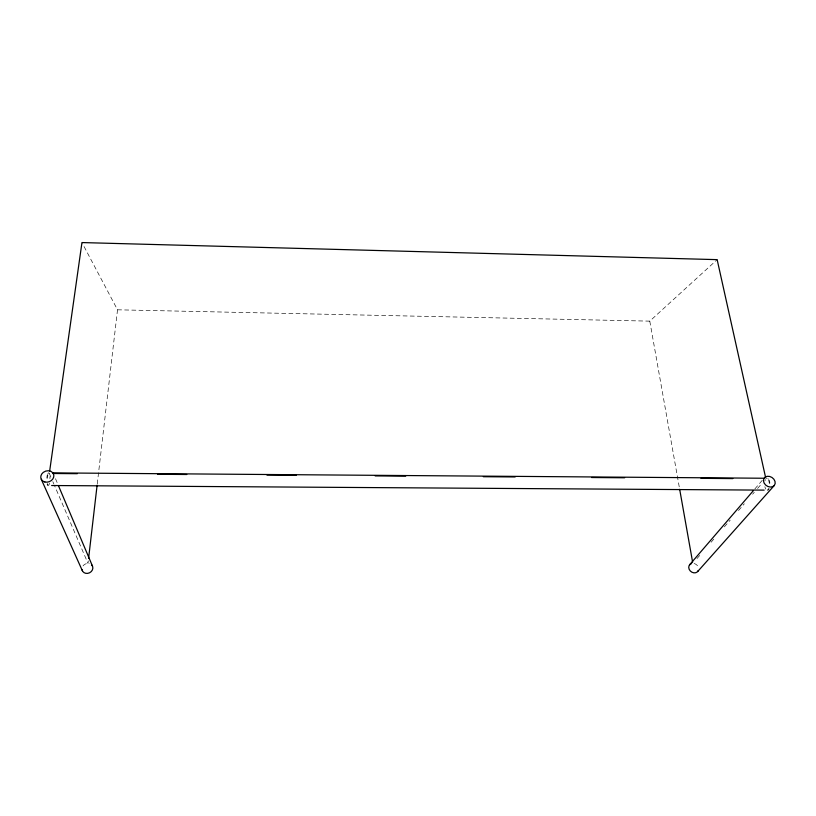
<?xml version="1.0" encoding="UTF-8"?>
<svg xmlns="http://www.w3.org/2000/svg" width="816" height="816" viewBox="0 0 816 816"><rect width="100%" height="100%" fill="white"/><g stroke="black" fill="none" stroke-linecap="round" stroke-linejoin="round"><path stroke-width="0.61" stroke-dasharray="4.08 3.06" d="M88.301 560.888L88.016 563.407L54.346 485.153M97.257 483.919L117.514 309.805L82.549 243.688M754.882 488.896L762.215 480.359M696.986 558.562L700.312 554.727M711.103 542.232L714.428 538.387M724.384 526.861L730.198 520.139M738.5 510.53L744.314 503.809M752.617 494.2L754.28 492.272M757.595 488.437L761.746 483.633M117.514 309.805L649.781 321.137L717.152 259.641M50.827 476.983L49.317 473.474A6.344 1.418 -87.9 0 1 49.939 478.686M52.836 481.654L53.846 483.99M55.519 478.727L57.977 484.541M649.781 321.137L679.453 488.07M765.775 489.09A5.957 2.519 88.4 0 1 764.888 486.734M764.959 480.818A5.957 2.519 88.4 0 1 765.367 479.675M765.898 478.829A5.957 2.519 88.4 0 1 766.52 478.349M767.825 478.584A5.957 2.519 88.4 0 1 768.427 479.298M83.038 565.906A5.579 4.865 -26.2 0 1 89.393 563.581M49.45 483.276A6.344 1.418 -87.9 0 1 48.787 485.143M47.889 473.943A6.344 1.418 -87.9 0 1 48.98 472.954M694.13 563.53A5.263 4.406 38.4 0 1 698.557 568.109"/><path stroke-width="1.22" d="M88.597 558.358L97.114 485.183M49.674 470.954L81.957 242.566L717.152 259.641L765.622 477.584M689.642 564.754L753.229 490.814M697.731 571.486L774.262 485.51A6.263 4.957 34.4 0 0 769.641 476.442A6.263 4.957 34.4 0 0 764.102 483.031A6.263 4.957 34.4 0 0 774.262 485.51M51.643 485.52L764.164 490.12M53.132 472.892L764.306 478.247M53.142 473.504L77.316 473.688M157.508 474.28L186.782 474.504M266.965 475.106L296.239 475.32M375.156 475.912L405.705 476.136M483.337 476.717L515.161 476.952M591.529 477.523L624.617 477.768M700.985 478.339L732.809 478.584M41.259 479.267L82.447 570.925M58.466 485.704L92.402 565.906M679.677 489.325L692.611 562.112M698.333 570.496A5.263 4.406 38.4 0 1 690.326 571.027A5.263 4.406 38.4 0 1 691.611 563.53M48.042 485.418A6.344 1.418 -87.9 0 1 47.42 484.021M47.144 478.013A6.344 1.418 -87.9 0 1 47.573 475.045M768.947 480.338A5.957 2.519 88.4 0 1 769.57 483.133M768.835 488.764A5.957 2.519 88.4 0 1 767.683 490.079M91.657 564.876A5.579 4.865 -26.2 0 1 89.627 572.761A5.579 4.865 -26.2 0 1 82.049 569.711M44.849 481.991A6.691 5.6 -20.4 0 0 53.805 474.994A6.691 5.6 -20.4 0 0 43.268 472.372A6.691 5.6 -20.4 0 0 44.849 481.991"/></g></svg>
